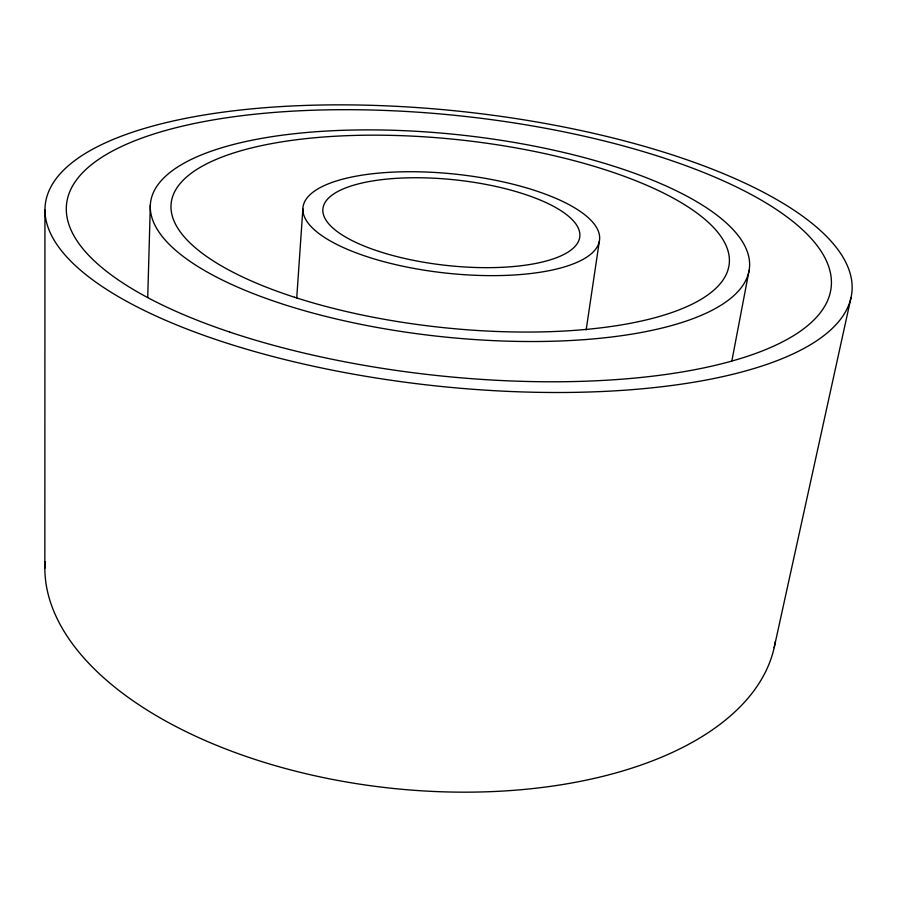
<?xml version="1.0" encoding="UTF-8"?>
<svg xmlns="http://www.w3.org/2000/svg" width="897" height="897" viewBox="0 0 897 897"><rect width="100%" height="100%" fill="white"/><g stroke="black" fill="none" stroke-linecap="round" stroke-linejoin="round"><path stroke-width="1.35" d="M44.85 568.16L44.94 210.055M147.736 297.288L150.337 205.121M296.705 298.398L302.861 208.934M586.156 329.917L599.353 241.203A149.182 49.683 6.2 0 0 385.542 172.56A149.182 49.683 6.2 0 0 368.891 257.282A149.182 49.683 6.2 0 0 599.353 241.203M731.874 360.897L749.13 270.3A301.224 101.283 6.2 0 0 315.172 131.803A301.224 101.283 6.2 0 0 285.56 305.014A301.224 101.283 6.2 0 0 749.13 270.3M774.167 647.645L850.984 297.804A405.702 137.802 6.2 0 0 273.843 107.046A405.702 137.802 6.2 0 0 220.808 341.174A405.702 137.802 6.2 0 0 850.984 297.804M775.378 641.333A367.445 192.463 6.2 0 1 389.713 788.071A367.445 192.463 6.2 0 1 45.041 561.735M229.576 332.013A384.544 130.312 6.2 0 0 829.983 293.7A384.544 130.312 6.2 0 0 287.051 111.497A384.544 130.312 6.2 0 0 229.576 332.013M294.508 297.243A280.683 94.219 6.2 0 0 728.768 266.846A280.683 94.219 6.2 0 0 327.282 136.736A280.683 94.219 6.2 0 0 294.508 297.243M378.904 251.407A129.19 42.989 6.2 0 0 579.518 238.333A129.19 42.989 6.2 0 0 395.678 178.38A129.19 42.989 6.2 0 0 378.904 251.407"/></g></svg>
